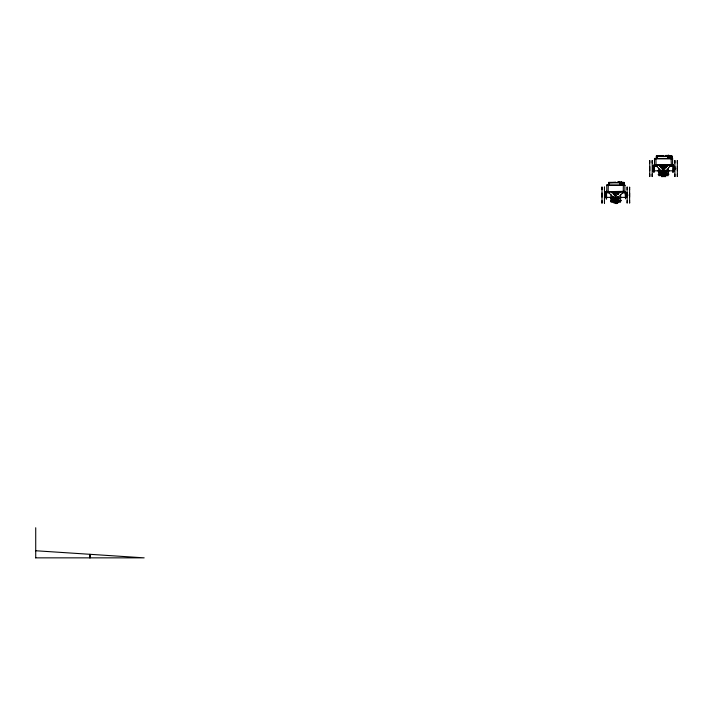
<?xml version="1.0" encoding="UTF-8"?>
<svg xmlns="http://www.w3.org/2000/svg" width="713" height="713" viewBox="0 0 713 713"><rect width="100%" height="100%" fill="white"/><g stroke="black" fill="none" stroke-linecap="round" stroke-linejoin="round"><path stroke-width="1.07" d="M606.415 196.699L606.415 196.342M606.415 193.758L606.415 193.401M606.772 191.334L606.772 185.023L624.855 185.023L624.855 191.334M607.529 185.023L606.799 185.023M607.717 192.519C603.697 186.334 607.423 211.03 606.415 191.681L606.451 191.681M608.287 185.407L608.136 191.334M609.259 184.025L609.152 182.938M611.023 201.119L611.005 194.685M612.244 200.228L612.244 201.164L612.601 198.089A3.217 3.217 0 0 1 612.663 197.207M612.601 201.164L612.601 200.228M613.661 202.055L613.661 202.724L613.661 198.187L614.276 197.706M614.276 202.875L614.276 201.85M615.007 203.481L615.007 197.43M615.809 203.588L615.809 197.323M616.611 202.67L616.611 203.588L616.611 200.46M617.351 200.46L617.351 197.661L617.351 198.481M617.957 201.592L617.957 202.724L617.957 198.187L617.351 197.706M618.394 201.574L618.394 202.037L617.957 198.223L617.957 199.872M608.661 182.715L616.014 182.35L608.661 182.35L608.661 185.023L608.661 182.84L619.802 182.84L619.802 185.023L620.426 185.023C622.814 182.038 618.278 183.17 621.085 183.606M621.281 185.023L621.522 182.751L621.522 185.023M622.253 184.435L622.253 183.82M622.805 184.435L622.805 183.82M608.403 191.334L608.358 192.278L612.146 196.066A5.125 5.125 0 0 0 619.472 196.066L623.269 192.278L623.34 185.023M624.027 191.334L607.387 191.681M620.952 182.376L624.107 182.466L624.098 185.407L624.855 185.407L624.098 185.023M627.155 202.037L627.155 203.116L627.226 194.07M627.155 200.647L627.155 201.28M627.155 193.027L627.155 195.104L628.055 195.104M627.155 189.56L627.155 188.918M627.155 188.161L627.155 187.091L627.155 193.446M629.624 202.037L629.624 203.116L629.615 187.091L629.615 188.161M629.624 200.638L629.624 201.28M629.615 197.171L629.624 193.027M629.615 189.56L629.615 188.918M654.142 170.309L654.142 169.623M654.142 167.368L654.142 166.682M654.525 164.774L654.498 158.473L672.582 158.473L672.582 164.774M655.256 158.473L654.525 158.473M655.452 165.96L655.327 165.042M656.887 157.332L656.887 156.388L668.438 156.477L668.892 157.047L667.707 157.047M658.75 174.569L658.741 168.134M660.327 173.669L659.971 174.614L659.971 173.669M661.397 175.861L661.397 171.637L662.003 171.147L662.003 171.922M662.003 175.879L662.003 176.699L662.003 175.3M662.003 171.102L662.003 174.623M662.742 176.61L662.742 170.879M663.545 176.717L663.545 170.763M663.741 156.575L663.741 155.791L656.397 155.791L656.397 158.473L656.397 156.29L667.537 156.29L667.537 158.473L668.152 158.473L668.152 156.459M664.347 176.61L664.302 174.569M666.352 173.669L665.077 171.147L665.077 174.623M665.077 175.879L665.077 176.699L665.077 175.3M665.692 174.489L665.692 176.164L665.692 171.637L665.692 173.901M666.129 174.311C666.129 178.143 666.129 169.534 666.129 173.491M667.537 158.473L667.537 156.29M669.017 158.473L669.249 156.2L669.249 158.473M669.979 157.885L669.979 157.27M670.175 155.915L670.175 158.473L670.175 157.047M670.532 157.885L670.532 157.27M671.067 158.473L671.352 165.131M671.824 158.473L672.582 158.847L671.824 158.847L671.842 155.915L668.678 155.826M674.881 174.73L674.881 174.088M674.881 175.487L674.881 176.557L674.881 166.477M674.881 162.368L674.881 163.001M674.953 167.519L674.953 169.685M674.881 161.61L674.881 160.532L674.881 166.887M677.35 175.487L677.35 176.557L677.35 160.532L677.35 161.61M677.35 174.088L677.35 174.73M677.35 170.621L677.35 166.477M677.35 163.001L677.35 162.368M618.626 200.219L618.394 198.891L618.394 200.041M624.65 191.334L625.568 191.681L606.059 191.681L625.568 191.681L625.568 198.865L624.989 191.681M672.225 164.774C676.182 164.81 671.414 182.002 672.938 165.131L672.546 165.131M620.417 183.606L620.568 183.009L620.987 183.606M668.152 157.047C669.15 156.29 667.573 156.593 668.313 157.047C667.484 156.726 667.965 156.165 668.723 157.047M620.274 183.606L620.568 183.009L620.871 183.606M670.452 165.96L671.637 165.96L671.753 165.131L654.142 165.131C654.962 180.104 651.851 168.108 654.365 164.774M668.01 157.047L668.304 156.459L668.598 157.047M620.15 183.606C620.586 182.332 620.898 184.168 620.568 183.009M620.06 183.606L620.435 183.027M615.453 192.724L616.166 192.724M616.166 195.719L615.453 195.719M663.197 166.084C661.575 174.917 666.397 164.855 663.197 166.084L663.152 174.141L662.68 174.141M665.318 166.084C671.432 167.778 663.767 162.858 665.291 168.134M654.106 165.131L673.295 164.774M619.82 183.82L620.952 181.708L620.952 183.918M668.446 156.539L667.751 156.896L668.874 156.896M667.609 173.669L669.124 170.763M609.089 183.116L609.089 184.489M656.816 156.557L656.816 157.929M668.152 156.539L668.455 157.047M657.056 156.976L657.056 157.52M670.122 156.495L671.156 156.495M667.894 156.628L668.803 156.753M620.016 183.446L621.121 183.446L620.078 183.446M670.781 164.774L670.88 164.774M671.307 164.774L667.208 169.516A5.125 5.125 0 0 1 659.881 169.516L656.085 165.728L655.915 158.847M655.612 164.774L654.997 165.131M668.179 155.158L668.678 155.149M665.603 155.47L667.537 155.47M668.678 155.594L669.56 155.594M656.397 156.165L663.741 156.165M671.815 156.2L672.056 158.473L672.056 156.2L671.815 158.313L669.017 158.313L669.017 156.2M669.56 156.441L668.678 156.441L668.678 155.559M667.537 156.459L668.705 156.628M670.96 157.252L669.249 157.252L669.249 156.2L669.249 157.885L670.96 157.885M671.824 158.847L672.582 158.847L654.498 158.847M655.327 164.774L671.753 164.801M672.092 165.131L671.753 165.131M653.785 165.131L673.036 164.792M654.142 166.272L657.19 166.272M669.89 166.272L672.938 166.272M673.295 166.272L674.48 166.272L674.48 170.817L673.295 170.817M660.889 167.029L666.2 167.029M674.881 168.544L675.781 168.544M662.252 168.928L664.302 168.928M654.142 170.817L661.254 170.817M665.826 170.817L672.938 170.817M660.39 170.657A3.217 3.217 0 0 0 660.327 171.53L659.971 174.614M666.691 170.657A3.217 3.217 0 0 1 666.753 171.53L667.11 171.53M661.789 170.14L661.753 174.141L662.484 174.141M665.256 174.141L665.291 170.14M664.596 174.141L663.937 174.141L663.928 166.129M664.792 174.141L665.327 174.141M668.054 174.569L668.224 175.656L666.753 175.656L666.753 171.53M661.308 175.656L662.778 175.656M664.302 175.656L665.782 175.656L665.782 174.569M618.474 182.029L617.868 182.029L619.775 182.029L619.169 182.029M620.952 182.154L621.825 182.154L621.825 182.991M624.107 182.466L622.44 182.466L622.44 185.023L622.44 183.606M624.089 182.751L624.321 185.023L624.089 182.751L624.089 184.872L621.148 185.023M620.702 183.027L619.802 183.009L620.978 183.188M621.522 183.802L623.233 183.802L621.522 183.802L621.522 182.751M621.522 184.435L623.233 184.435M606.772 185.407L624.855 185.407M606.808 191.334L606.059 191.334M608.358 191.637L624.027 191.637M624.615 191.681L624.027 191.69M622.725 192.519L623.911 192.519L623.911 191.637M606.415 192.822L609.463 192.822M622.164 192.822L625.212 192.822M625.568 192.822L626.754 192.822L626.754 197.376L625.568 197.376M613.153 193.579L618.465 193.579M614.526 195.478L616.576 195.478M606.415 197.376L613.528 197.376M621.148 197.376L625.212 197.376M618.964 197.207A3.217 3.217 0 0 1 619.027 198.089L619.383 198.089M614.062 200.692L614.062 196.69M615.488 200.692L615.426 191.681M616.112 200.692L616.201 191.681M617.601 200.692L617.565 196.69M613.581 202.207L615.052 202.207M616.576 202.207L618.046 202.207L618.046 201.119M35.65 557.851L144.178 557.851L35.65 550.748M655.862 164.774L656.317 165.131M657.965 170.763L658.972 172.689M610.23 197.323L611.237 199.248M661.762 166.084L659.409 166.174L661.762 166.084L661.789 168.134M89.99 557.851L89.945 554.295L89.945 557.851M660.737 173.901L661.397 171.673L661.397 172.296M613.002 200.46L613.661 198.49M671.673 155.88L671.673 156.896M669.605 155.88L669.605 156.896A1.034 1.034 0 0 1 671.521 156.397M669.454 155.559L669.454 156.441M668.348 168.134L668.348 174.569M665.826 166.272L665.826 168.09M665.077 171.102L665.077 171.922M661.254 166.272L661.254 168.09M660.327 171.53L660.336 175.656L658.857 175.656L658.857 174.569M652.199 161.61L652.199 160.532L652.199 176.557L652.199 175.487M652.199 162.145L652.199 163.001M652.199 174.088L652.199 174.943M649.739 161.61L649.739 160.532L649.739 176.557L649.739 175.487M649.739 162.145L649.739 163.001M649.739 166.468L649.739 170.621M649.739 174.088L649.739 174.943M621.718 182.118L621.718 182.991M620.613 194.685L620.613 201.119M620.497 201.119L620.497 202.207L619.018 202.207L619.027 198.089M619.802 182.84L619.802 185.023M618.1 192.822L618.1 194.64M617.565 191.681L617.565 194.685M614.062 191.681L614.062 194.685M613.528 192.822L613.528 194.64M612.601 198.089L612.601 202.207L611.13 202.207L611.13 201.119M604.472 188.161L604.472 187.091L604.472 203.107L604.472 202.037M604.472 188.695L604.472 189.56M604.472 200.638L604.472 201.503M602.004 188.161L602.004 187.082L602.004 203.107L602.004 202.037M602.004 188.695L602.004 189.56M602.004 193.027L602.004 197.171M602.004 200.638L602.004 201.503M35.721 527.745L35.721 557.851M621.879 183.455A1.034 1.034 0 0 1 623.786 182.947M604.874 192.822L604.874 197.376L606.059 197.376L606.059 192.822L604.874 192.822M613.225 198.874L613.225 202.037L613.225 198.874M617.351 201.85L617.351 203.25L617.351 201.85M621.281 182.751L621.281 184.872L621.281 182.751M652.6 166.272L652.6 170.817L653.785 170.817L653.785 166.272L652.6 166.272M660.96 172.314L660.96 175.487L660.96 172.314M611.692 192.635L614.045 192.724L611.692 192.635M613.349 193.731L614.036 193.909L613.349 193.731M617.592 192.635L619.945 192.724L617.592 192.635M617.592 193.731L618.278 193.909L617.592 193.731M661.076 167.172L661.762 167.359L661.076 167.172M665.318 167.172L666.004 167.359L665.318 167.172M668.794 174.141L658.295 174.569L668.794 174.141M621.059 200.692L610.56 201.119L621.059 200.692"/></g></svg>
